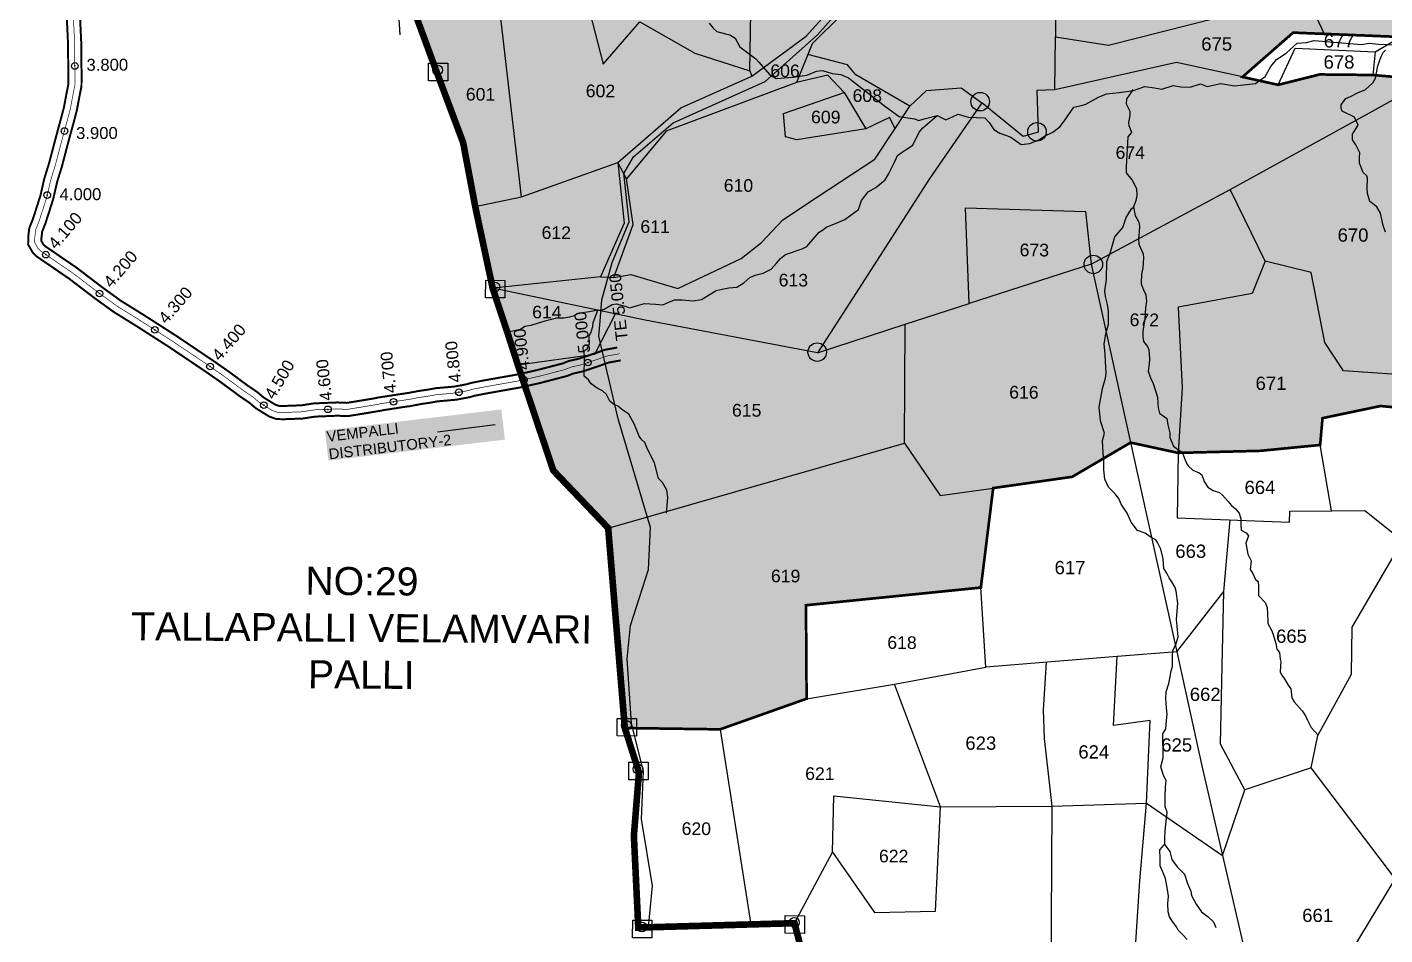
# Model space of a CAD drawing. Header units: inches. Extents: x 215816 to 245985, y 1583903 to 1595496.
# Drawn here: x 221818 to 223867, y 1585932 to 1587302 of the extents above; entities that cross this region are included whole.
import ezdxf
from ezdxf.enums import TextEntityAlignment as Align

# ---------------------------------------------------------------- set-up
doc = ezdxf.new("R2010")
doc.units = ezdxf.units.IN
doc.header["$MEASUREMENT"] = 0
doc.header["$PDMODE"] = 32
doc.header["$PDSIZE"] = 10
doc.linetypes.add('ACAD_ISO03W100', pattern=[30, 12, -18])
doc.linetypes.add('HIDDEN2', pattern=[0.1875, 0.125, -0.0625])
for name, color, linetype in [('BOUNDRY STONES', 240, 'Continuous'), ('CANAL1', 7, 'Continuous'), ('CSMark', 72, 'Continuous'), ('DIMENSION', 7, 'Continuous'), ('PAPER SIZE', 5, 'Continuous'), ('PLOTS', 7, 'Continuous'), ('PLOTS NO', 7, 'Continuous'), ('ROADS', 1, 'Continuous'), ('STREAMS', 4, 'Continuous'), ('STRUCTURE', 5, 'Continuous'), ('VILLAGE BOUNDRY', 5, 'Continuous'), ('WUA -18', 3, 'Continuous')]:
    doc.layers.add(name, color=color, linetype=linetype)
doc.styles.add('FONT1', font='Arial')
doc.styles.get("Standard").update_dxf_attribs({"font": 'arial.ttf'})
doc.dimstyles.get("Standard").update_dxf_attribs({"dimtxt": 0.18, "dimasz": 0.18, "dimexe": 0.18, "dimexo": 0.0625, "dimgap": 0.09, "dimtad": 0, "dimtih": 1, "dimtoh": 1, "dimdec": 4, "dimzin": 0, "dimdsep": 46, "dimtxsty": 'Standard', "dimcen": 0.09, "dimadec": 0, "dimazin": 0, "dimtfac": 1, "dimtdec": 4, "dimtofl": 0, "dimtmove": 0, "dimatfit": 3, "dimfxl": 1, "dimtolj": 1, "dimtzin": 0, "dimarcsym": 0})

msp = doc.modelspace()

# ---------------------------------------------------------------- hatches: boundary and pattern name
at = {"layer": 'PLOTS NO', "true_color": 0xc7c8ca}
h = msp.add_hatch(color=9, dxfattribs=at)
h.dxf.hatch_style = 1
h.paths.add_polyline_path([(222719.95387, 1586244.1981), (222694.81961, 1586545.95395), (222611.96712, 1586632.77279), (222558.43362, 1586792.019), (222542.15014, 1586842.50456), (222520.43322, 1586907.70284), (222494.07139, 1587030.9335), (222475.80795, 1587127.60515), (222435.87035, 1587234.07168), (222397.51197, 1587338.15678), (222387.60131, 1587348.78553), (222437.52928, 1587374.65033), (222507.08327, 1587421.25858), (222565.18747, 1587466.68447), (222599.44072, 1587496.64223), (222647.53841, 1587545.18913), (222690.32333, 1587585.00546), (222743.04493, 1587617.37445), (222830.37906, 1587670.99419), (222995.64815, 1587756.15998), (222993.69912, 1587769.76139), (222968.65201, 1587988.55813), (222845.08702, 1587944.29237), (222852.58833, 1588167.66885), (222928.14422, 1588109.69334), (222925.92568, 1588074.69759), (223000.39361, 1588029.71171), (223022.85198, 1588032.69809), (223044.25935, 1588028.40118), (223097.75094, 1588009.24603), (223142.71365, 1588019.64099), (223215.24723, 1588014.63583), (223243.15609, 1587968.78877), (223235.07079, 1587919.25065), (223315.28624, 1587934.96172), (223360.76286, 1587910.04326), (223360.73433, 1587869.36225), (223462.3078, 1587847.86427), (223585.42515, 1587869.00877), (223639.54552, 1587880.19071), (223701.67793, 1587889.00711), (223743.31091, 1587869.15569), (223710.1367, 1587816.54671), (223766.718, 1587814.81973), (223864.62356, 1587782.86067), (223879.51163, 1587754.16109), (223893.28042, 1587672.69398), (223893.72059, 1587670.08956), (224040.49747, 1587716.35908), (224189.30672, 1587703.77819), (224250.47795, 1587709.2723), (224236.69962, 1587682.2181), (224147.38757, 1587562.53451), (224080.3015, 1587460.30567), (224089.89158, 1587428.78858), (224030.22517, 1587401.51784), (223996.54335, 1587352.59672), (223915.21591, 1587364.4309), (223891.49843, 1587286.92241), (223778.6511, 1587291.48073), (223728.97841, 1587293.4872), (223652.60431, 1587226.60062), (223706.50495, 1587214.67419), (223768.97564, 1587230.38416), (223849.27954, 1587229.53304), (223933.81901, 1587222.1911), (223977.86299, 1587244.22203), (223987.98306, 1587108.77666), (223881.002, 1587100.78336), (223904.3225, 1587029.98), (223954.82282, 1586928.34736), (223975.04793, 1586827.12174), (224016.50284, 1586767.78131), (223980.72285, 1586771.26102), (223983.89877, 1586718.588), (223860.94325, 1586730.084), (223773.39813, 1586711.77059), (223769.79206, 1586671.31235), (223679.8518, 1586662.48523), (223555.22284, 1586659.35237), (223483.62967, 1586674.90305), (223395.51796, 1586623.26407), (223276.14551, 1586606.27046), (223257.52757, 1586456.11929), (222993.48954, 1586429.47241), (222994.42208, 1586288.43424), (222863.88153, 1586242.2169)])

# ---------------------------------------------------------------- linework, layer by layer
at = {"color": 3}
for p in [(221889.50057, 1587243.15256), (221873.74056, 1587144.99002), (221847.93032, 1587048.41477), (221845.81379, 1586958.49583), (221926.85472, 1586899.96381), (222010.31688, 1586844.97068), (222093.66915, 1586789.73189), (222664.14628, 1586795.6199), (222567.65361, 1586769.80592), (222370.66942, 1586736.45814), (222469.52993, 1586750.76788), (222174.71522, 1586731.2825), (222271.71528, 1586725.06793)]:
    msp.add_point(p, dxfattribs=at)
at = {"layer": 'BOUNDRY STONES'}
msp.add_lwpolyline([(222375.68526, 1587361.56497), (222380.45173, 1587290.24671)], dxfattribs=at)
for points in [[(222423.71824, 1587247.4269), (222452.76539, 1587247.21903), (222452.57527, 1587220.65152), (222423.52812, 1587220.85939)], [(222509.93683, 1586919.83567), (222538.98397, 1586919.6278), (222538.79385, 1586893.06029), (222509.74671, 1586893.26816)], [(222708.54672, 1586258.79789), (222737.59386, 1586258.59002), (222737.40374, 1586232.02251), (222708.3566, 1586232.23038)], [(222726.14112, 1586192.78118), (222755.18826, 1586192.57331), (222754.99814, 1586166.00581), (222725.951, 1586166.21367)], [(222731.87399, 1585954.32883), (222760.92113, 1585954.12096), (222760.73101, 1585927.55345), (222731.68386, 1585927.76132)], [(222962.18658, 1585961.1827), (222991.23372, 1585960.97483), (222991.0436, 1585934.40732), (222961.99645, 1585934.61519)]]:
    msp.add_lwpolyline(points, close=True, dxfattribs=at)
for centre in [(222437.45984, 1587237.05526), (222523.67842, 1586909.46404), (222722.28831, 1586248.42626), (222739.88271, 1586182.40955), (222745.61558, 1585943.95719), (222975.92817, 1585950.81106)]:
    msp.add_circle(centre, 7.43909, dxfattribs=at)
at = {"layer": 'BOUNDRY STONES', "color": 0}
for centre in [(223256.50271, 1587189.39232), (223342.2595, 1587143.78868), (223427.26527, 1586943.7367), (223010.42683, 1586811.39558)]:
    msp.add_circle(centre, 13.978, dxfattribs=at)
at = {"layer": 'CANAL1', "color": 1, "ltscale": 4, "const_width": 3}
for points in [[(221877.02609, 1587324.49496), (221879.24108, 1587276.56215), (221879.65576, 1587230.4353), (221879.57231, 1587214.54026), (221877.09272, 1587202.41832), (221873.04771, 1587180.64184), (221868.37435, 1587162.90164), (221861.51889, 1587137.87298), (221850.79785, 1587097.11867), (221843.33675, 1587072.95945), (221837.64937, 1587047.9158), (221830.8517, 1587026.56331), (221825.99834, 1587011.6414), (221820.65395, 1586998.22509), (221819.16599, 1586985.37334), (221819.02628, 1586973.84495), (221826.02081, 1586961.3779), (221831.97031, 1586955.68557), (221880.50318, 1586922.48588), (221919.82828, 1586892.54252), (221947.93747, 1586872.19524), (221983.36348, 1586850.22061), (222032.27931, 1586818.82719), (222087.25554, 1586781.85136), (222109.93021, 1586765.97751), (222139.26495, 1586744.34655), (222153.00247, 1586735.06986), (222162.51149, 1586726.90156), (222182.99108, 1586714.24588), (222193.95889, 1586710.30091), (222206.12225, 1586710.16187), (222233.80006, 1586711.194), (222252.31061, 1586714.09581), (222286.18626, 1586715.43813), (222301.37186, 1586714.75815), (222326.41204, 1586718.78837), (222354.68768, 1586723.5334), (222354.94652, 1586723.78669), (222375.01713, 1586726.79849), (222375.33329, 1586726.95362), (222392.52895, 1586729.51168), (222394.09976, 1586729.50038), (222396.32709, 1586730.04192), (222412.04296, 1586733.0251), (222426.44646, 1586735.15022), (222436.70741, 1586737.05609), (222465.16818, 1586739.5776), (222486.19536, 1586743.50831), (222492.60197, 1586745.46029), (222509.6983, 1586748.81363), (222562.30552, 1586758.15063), (222592.71218, 1586764.98666), (222632.20499, 1586775.24301), (222641.59741, 1586778.92113), (222656.51521, 1586782.33027), (222681.33882, 1586790.59798), (222695.27463, 1586795.58099), (222713.84169, 1586798.94643)], [(221896.99391, 1587325.65304), (221899.23692, 1587277.11385), (221899.65624, 1587230.4727), (221899.56169, 1587212.46374), (221896.72328, 1587198.58768), (221892.57629, 1587176.26216), (221887.68965, 1587157.71236), (221880.83511, 1587132.68702), (221870.03215, 1587091.62133), (221862.67125, 1587067.78655), (221856.96463, 1587042.6582), (221849.8903, 1587020.43669), (221844.81766, 1587004.8406), (221840.21605, 1586993.28891), (221839.15201, 1586984.09866), (221839.08972, 1586978.95905), (221842.00319, 1586973.7661), (221844.61369, 1586971.26843), (221892.21482, 1586938.70612), (221931.75172, 1586908.60148), (221959.08653, 1586888.81476), (221994.03652, 1586867.13539), (222043.26269, 1586835.54281), (222098.57246, 1586798.34264), (222121.60179, 1586782.22049), (222150.80105, 1586760.68945), (222165.15553, 1586750.99614), (222174.35651, 1586743.09244), (222191.72692, 1586732.35812), (222197.55711, 1586730.26109), (222205.86375, 1586730.16613), (222231.87194, 1586731.136), (222250.35939, 1586734.03419), (222286.23774, 1586735.45587), (222300.21814, 1586734.82985), (222323.16796, 1586738.52363), (222345.18632, 1586742.2186), (222345.58148, 1586742.60531), (222368.98687, 1586746.11751), (222369.31471, 1586746.27838), (222391.12105, 1586749.52232), (222391.77424, 1586749.51762), (222392.09691, 1586749.59608), (222408.71704, 1586752.7509), (222423.15954, 1586754.88178), (222433.99259, 1586756.89391), (222462.44182, 1586759.4144), (222481.42864, 1586762.96369), (222487.75003, 1586764.88971), (222506.0257, 1586768.47437), (222558.36248, 1586777.76337), (222588.00382, 1586784.42734), (222626.02301, 1586794.30099), (222635.69059, 1586798.08687), (222651.11479, 1586801.61173), (222674.81118, 1586809.50402), (222690.08937, 1586814.96701), (222708.55914, 1586818.31481)]]:
    msp.add_lwpolyline(points, dxfattribs=at)
at = {"layer": 'CANAL1', "color": 1, "linetype": 'HIDDEN2', "ltscale": 40, "const_width": 1}
msp.add_lwpolyline([(221886.96699, 1587325.26766), (221889.19599, 1587277.03166), (221889.61299, 1587230.64766), (221889.52399, 1587213.69566), (221886.86499, 1587200.69666), (221882.76899, 1587178.64566), (221877.98899, 1587160.50066), (221871.13399, 1587135.47366), (221860.37199, 1587094.56366), (221852.96099, 1587070.56666), (221847.26399, 1587045.48066), (221840.32799, 1587023.69366), (221835.36499, 1587008.43466), (221830.39199, 1586995.95066), (221829.11599, 1586984.92966), (221829.01499, 1586976.59566), (221833.96899, 1586967.76566), (221838.24899, 1586963.67066), (221886.31599, 1586930.78966), (221925.74699, 1586900.76566), (221953.46899, 1586880.69866), (221988.65699, 1586858.87166), (222037.72799, 1586827.37866), (222092.87099, 1586790.29066), (222115.72299, 1586774.29266), (222144.98999, 1586752.71166), (222159.03599, 1586743.22666), (222168.39099, 1586735.19066), (222187.31599, 1586723.49566), (222195.71499, 1586720.47466), (222205.94999, 1586720.35766), (222232.79299, 1586721.35866), (222251.29199, 1586724.25866), (222286.16899, 1586725.64066), (222300.75199, 1586724.98766), (222324.74699, 1586728.84966), (222349.89399, 1586733.06966), (222350.22099, 1586733.38966), (222371.95899, 1586736.65166), (222372.28099, 1586736.80966), (222391.78199, 1586739.71066), (222392.89399, 1586739.70266), (222394.16899, 1586740.01266), (222410.33699, 1586743.08166), (222424.75999, 1586745.20966), (222435.30699, 1586747.16866), (222463.76199, 1586749.68966), (222483.76899, 1586753.42966), (222490.13299, 1586755.36866), (222507.81899, 1586758.83766), (222560.29099, 1586768.15066), (222590.31499, 1586774.90066), (222629.07099, 1586784.96566), (222638.60099, 1586788.69766), (222653.77199, 1586792.16466), (222678.03199, 1586800.24466), (222692.63899, 1586805.46766), (222712.24404, 1586809.01696)], dxfattribs=at)
at = {"layer": 'PLOTS'}
for points in [[(223398.38256, 1587546.58521), (223369.30742, 1587462.24523), (223370.23488, 1587287.1376)], [(222564.03503, 1587045.90031), (222533.44093, 1587310.65862), (222529.61197, 1587382.47443), (222592.02027, 1587379.82672), (222659.16631, 1587355.3812), (222687.37098, 1587245.90874), (222742.39313, 1587309.98537), (222825.66448, 1587262.48227), (222908.51449, 1587235.68858), (222911.68848, 1587227.61008)], [(223093.9023, 1587367.17254), (223002.65608, 1587276.39281), (222979.24944, 1587218.27803), (222782.42339, 1587144.76866), (222722.70826, 1587072.80313), (222709.42729, 1587097.55606), (222804.52396, 1587179.90178), (222911.68848, 1587227.61008), (222993.76152, 1587288.25001), (223035.87021, 1587334.74261)], [(222908.51449, 1587235.68858), (222910.55507, 1587355.22073)], [(223369.08358, 1587206.93782), (223370.23488, 1587287.1376), (223450.41313, 1587274.57756), (223734.82555, 1587346.96814), (223756.093, 1587333.54414), (223775.68506, 1587291.60054)], [(223852.94079, 1587264.40545), (223891.49843, 1587286.92241), (223778.6511, 1587291.48073), (223728.97841, 1587293.4872), (223652.60431, 1587226.60062), (223706.50495, 1587214.67419)], [(223127.95049, 1587148.59296), (223150.35758, 1587182.42496), (223068.65829, 1587229.62007), (223056.09404, 1587244.96709), (222996.1945, 1587260.34978)], [(223424.24938, 1586944.11845), (223633.94818, 1587056.94849), (223844.08234, 1587172.3909), (223933.81901, 1587222.1911), (223849.27954, 1587229.53304), (223768.97564, 1587230.38416), (223706.50495, 1587214.67419), (223732.30532, 1587269.88502), (223852.94079, 1587264.40545), (223849.27954, 1587229.53304)], [(223652.60431, 1587226.60062), (223552.986, 1587248.64287), (223369.08358, 1587206.93782), (223341.93934, 1587205.97799), (223344.16167, 1587143.1297), (223321.23618, 1587136.88186), (223259.11475, 1587187.35928)], [(222703.35235, 1586924.01371), (222729.01856, 1586928.40535), (222800.01414, 1586907.17068), (222895.45505, 1586952.85335), (222926.19263, 1586976.58535), (222958.70146, 1587011.18495), (223011.1096, 1587045.70419), (223097.48808, 1587102.5984), (223127.95049, 1587148.59296), (223119.7191, 1587165.63615), (223083.76184, 1587148.26979), (222979.77428, 1587131.80539), (222962.52327, 1587136.2469), (222959.31813, 1587171.38993), (223051.14518, 1587203.26208), (223026.26965, 1587229.0605), (222979.24944, 1587218.27803)], [(223150.35758, 1587182.42496), (223175.42926, 1587206.3818), (223227.59397, 1587210.32652), (223259.11475, 1587187.35928), (223179.65242, 1587072.1325), (223082.62291, 1586921.84754), (223010.75462, 1586810.53376), (222750.49033, 1586859.86215), (222520.43322, 1586907.70284)], [(223051.14518, 1587203.26208), (223083.76184, 1587148.26979)], [(222494.07139, 1587030.9335), (222564.03503, 1587045.90031), (222709.42729, 1587097.55606), (222718.70268, 1587005.82585), (222683.27299, 1586925.10937), (222520.43322, 1586907.70284)], [(222683.27299, 1586925.10937), (222703.35235, 1586924.01371), (222732.35592, 1587003.91615), (222722.70826, 1587072.80313)], [(224016.50284, 1586767.78131), (223980.72285, 1586771.26102), (223805.06692, 1586782.98227), (223776.77283, 1586825.70379), (223756.11532, 1586931.67477), (223686.94133, 1586948.68607), (223633.94818, 1587056.94849)], [(223010.75462, 1586810.53376), (223143.15729, 1586853.54026), (223239.75242, 1586884.9159), (223234.07714, 1587029.28884), (223415.31082, 1587023.34661), (223424.24938, 1586944.11845), (223239.75242, 1586884.9159)], [(223686.94133, 1586948.68607), (223667.12206, 1586899.7981), (223558.24394, 1586879.74335), (223555.32296, 1586879.20532), (223561.62494, 1586757.44717), (223555.22284, 1586659.35237), (223679.8518, 1586662.48523), (223769.79206, 1586671.31235), (223773.39813, 1586711.77059), (223860.94325, 1586730.084), (223983.89877, 1586718.588), (223980.72285, 1586771.26102)], [(223424.24938, 1586944.11845), (223483.62967, 1586674.90305), (223553.30821, 1586358.998), (223624.18189, 1586450.1189)], [(222558.43362, 1586792.019), (222674.8152, 1586808.50868), (222705.69673, 1586869.17704)], [(222694.81961, 1586545.95395), (223142.45312, 1586673.87563), (223143.15729, 1586853.54026)], [(223142.45312, 1586673.87563), (223195.82488, 1586594.83618), (223276.14551, 1586606.27046), (223395.51796, 1586623.26407), (223483.62967, 1586674.90305), (223555.22284, 1586659.35237)], [(223555.22284, 1586659.35237), (223553.73164, 1586561.30943), (223723.58919, 1586554.62411), (223724.25499, 1586571.54038), (223787.10435, 1586572.00909), (223769.79206, 1586671.31235)], [(223553.30821, 1586358.998), (223463.12375, 1586351.89098), (223265.01986, 1586336.27933), (223257.52757, 1586456.11929), (223276.14551, 1586606.27046)], [(223787.10435, 1586572.00909), (223837.29603, 1586572.38341), (223879.43226, 1586538.52972), (223975.11143, 1586584.17224), (223994.21261, 1586474.12282), (224007.25127, 1586364.01796), (224012.18289, 1586322.37295), (223980.97934, 1586248.96384), (224114.92893, 1586249.6922)], [(223756.23484, 1586184.04146), (223656.07151, 1586150.82513), (223619.32583, 1586219.83789), (223621.82263, 1586338.23962), (223624.18189, 1586450.1189), (223633.92923, 1586558.15298)], [(223882.7498, 1586017.87018), (223756.23484, 1586184.04146), (223766.10991, 1586232.84369), (223817.22082, 1586325.46411), (223817.97551, 1586396.47998), (223879.42972, 1586501.54013), (223879.43226, 1586538.52972)], [(223257.52757, 1586456.11929), (222993.48954, 1586429.47241), (222994.42208, 1586288.43424), (223127.274, 1586310.39827), (223265.01986, 1586336.27933)], [(223364.32921, 1585656.51012), (223472.76919, 1585650.78285), (223474.17384, 1585677.37857), (223485.90176, 1585802.24141), (223490.61439, 1585905.25796), (223497.60812, 1586013.62522), (223507.719, 1586130.59631), (223511.69147, 1586222.54032), (223513.12515, 1586255.72326), (223457.77525, 1586248.18262), (223463.12375, 1586351.89098)], [(223553.30821, 1586358.998), (223591.1744, 1586187.32216), (223622.36927, 1586051.9436), (223657.43824, 1585899.75231), (223681.70539, 1585789.78009), (223698.94227, 1585711.66717), (223724.53826, 1585582.38847), (223664.99591, 1585550.7578), (223525.13157, 1585478.86766)], [(223356.2823, 1586343.4713), (223351.73297, 1586271.86043), (223353.07997, 1586228.435), (223364.58919, 1586126.32494), (223363.63255, 1585952.55574), (223363.02372, 1585841.96481), (223365.47531, 1585751.12546), (223188.8457, 1585757.70574), (223185.20993, 1585811.1964), (222994.21391, 1585828.67902)], [(223033.36823, 1586056.7198), (223096.94303, 1585965.95757), (223189.09515, 1585967.78009), (223196.53108, 1586125.20428), (223127.274, 1586310.39827)], [(222994.42208, 1586288.43424), (222863.88153, 1586242.2169), (222719.95387, 1586244.1981)], [(222863.88153, 1586242.2169), (222910.40517, 1585947.88032)], [(222976.16001, 1585949.72849), (223033.36823, 1586056.7198), (223035.56502, 1586142.0623), (223196.53108, 1586125.20428), (223364.58919, 1586126.32494), (223507.719, 1586130.59631), (223622.36927, 1586051.9436), (223656.07151, 1586150.82513)], [(223724.53826, 1585582.38847), (223768.67145, 1585587.69013), (223734.26822, 1585716.6849), (223698.94227, 1585711.66717), (223788.89663, 1585860.51052), (223883.44557, 1586016.95632), (223879.74915, 1585894.71337), (223876.76618, 1585691.80296), (223875.97318, 1585637.8612), (223897.06345, 1585531.20423), (223938.56394, 1585303.06292), (223826.99687, 1585293.66165), (223687.10711, 1585283.09961)]]:
    msp.add_lwpolyline(points, dxfattribs=at)
at = {"layer": 'ROADS'}
msp.add_lwpolyline([(222755.51811, 1585943.52692), (222761.78559, 1586006.11105), (222745.25567, 1586106.47977), (222748.04441, 1586179.03927), (222729.92833, 1586251.06214), (222723.36421, 1586348.63779), (222728.2644, 1586399.14787), (222755.64694, 1586483.32556), (222758.8023, 1586546.99839), (222710.04438, 1586710.65116), (222680.49845, 1586835.46066), (222682.47798, 1586858.20385), (222685.27114, 1586890.29507), (222700.81223, 1586946.52889), (222726.27532, 1587008.0897), (222718.30064, 1587081.01802), (222733.23745, 1587106.1799), (222792.74651, 1587157.18906), (222931.99359, 1587219.94848), (223010.69118, 1587290.14401), (223055.17721, 1587340.00954)], dxfattribs=at)
at = {"layer": 'STREAMS'}
for points in [[(222847.39295, 1587307.67902), (222853.1538, 1587300.0827), (222858.64464, 1587295.39408), (222871.70119, 1587291.52312), (222878.37795, 1587290.02241), (222886.77413, 1587285.02247), (222893.66058, 1587272.18763), (222917.95211, 1587253.70716), (222922.27793, 1587248.73635), (222932.08427, 1587237.62407), (222938.42864, 1587230.31414), (222948.56313, 1587224.43001), (222974.31392, 1587226.11666), (222994.68895, 1587229.16724), (223009.56274, 1587235.45358), (223018.58411, 1587236.55134), (223032.79737, 1587231.80035), (223046.16326, 1587230.54234), (223057.46495, 1587225.231), (223069.03231, 1587216.4308), (223114.14116, 1587181.52888), (223134.09855, 1587166.85699), (223157.33525, 1587163.49432), (223164.00577, 1587161.12194), (223172.1633, 1587163.3882), (223191.67849, 1587168.1884), (223204.42553, 1587161.7044), (223214.63488, 1587166.28066), (223223.0956, 1587170.28825), (223238.18525, 1587166.11213), (223263.76249, 1587164.76677), (223269.81822, 1587157.74947), (223277.30483, 1587147.52559), (223285.98557, 1587141.65182), (223296.13878, 1587138.38277), (223302.80721, 1587135.71984), (223318.28035, 1587124.78781), (223331.66504, 1587126.14496), (223345.07876, 1587131.57), (223353.84276, 1587137.31888), (223366.09769, 1587143.33339), (223376.91351, 1587151.39227), (223383.07945, 1587159.775), (223398.0592, 1587180.88021), (223409.41694, 1587183.41415), (223416.11865, 1587185.40026), (223435.09399, 1587196.01596), (223447.05197, 1587201.16085), (223466.25782, 1587203.34804), (223487.7958, 1587206.3903), (223504.99133, 1587212.07889), (223519.80474, 1587209.93881), (223530.54986, 1587208.11842), (223547.90872, 1587213.87457), (223559.52183, 1587211.46682), (223573.76836, 1587211.36487), (223588.92247, 1587216.19627), (223599.07152, 1587212.34611), (223620.0363, 1587216.5548), (223640.65631, 1587213.21084), (223672.08381, 1587216.76347), (223686.98672, 1587227.11775), (223695.23566, 1587242.16896), (223704.037, 1587253.14803), (223718.35215, 1587262.63476), (223735.03063, 1587277.33504), (223749.28755, 1587278.68591), (223760.93818, 1587281.50835), (223832.2745, 1587275.53039), (223843.63025, 1587277.77381), (223858.15502, 1587275.92637), (223883.1549, 1587275.16628)], [(223868.37016, 1586992.55427), (223864.81306, 1587002.44958), (223860.6966, 1587021.14054), (223855.32276, 1587030.64598), (223844.89896, 1587038.57621), (223841.35772, 1587050.68708), (223840.60633, 1587058.34661), (223841.52348, 1587073.84984), (223840.33874, 1587077.28255), (223834.93318, 1587082.35686), (223829.18494, 1587096.74358), (223829.44991, 1587105.60441), (223829.69901, 1587112.2497), (223823.93938, 1587124.175), (223818.75267, 1587131.66488), (223818.8132, 1587140.12431), (223823.91081, 1587148.34629), (223826.97283, 1587153.76287), (223821.61287, 1587165.78017), (223803.13467, 1587174.77513), (223801.75559, 1587179.21637), (223801.59297, 1587184.65603), (223804.85365, 1587189.66832), (223808.71318, 1587193.87063), (223815.58853, 1587197.04426), (223827.32255, 1587203.20449), (223837.83139, 1587207.15778), (223849.59848, 1587217.95056), (223853.47675, 1587224.77127), (223856.84261, 1587243.56358), (223859.5102, 1587250.19156), (223861.77759, 1587257.22522), (223865.04547, 1587263.2446), (223868.29606, 1587266.847)], [(223535.20836, 1586068.43603), (223535.15592, 1586078.24014), (223535.72444, 1586089.14275), (223537.8231, 1586108.24502), (223538.62286, 1586117.1852), (223535.73969, 1586125.53899), (223535.77652, 1586130.68569), (223535.60681, 1586141.30577), (223536.4398, 1586154.90247), (223537.4944, 1586165.18886), (223533.25462, 1586172.44945), (223529.18129, 1586185.83618), (223532.83147, 1586199.36023), (223532.35363, 1586235.39237), (223536.69951, 1586242.95918), (223537.64905, 1586255.69722), (223538.57394, 1586265.00417), (223537.7862, 1586274.88723), (223536.78089, 1586288.61966), (223537.3459, 1586299.0321), (223541.23648, 1586311.50401), (223542.76128, 1586318.96846), (223544.81527, 1586330.31428), (223547.0688, 1586336.79311), (223546.93585, 1586352.48005), (223547.60767, 1586360.68585), (223552.593, 1586371.92448), (223555.36068, 1586381.7084), (223553.76482, 1586398.09072), (223552.85316, 1586407.77843), (223554.74785, 1586432.64184), (223552.54132, 1586450.8518), (223550.73889, 1586456.01167), (223545.89649, 1586464.74714), (223541.89401, 1586470.90312), (223538.26554, 1586477.91425), (223533.89958, 1586484.68553), (223532.77428, 1586499.46197), (223529.44713, 1586514.31393), (223524.24484, 1586524.15489), (223521.94492, 1586528.33794), (223513.27078, 1586532.8117), (223505.58459, 1586538.25875), (223494.21022, 1586542.3842), (223484.69382, 1586554.66217), (223478.4151, 1586568.30976), (223469.56242, 1586582.09836), (223465.69833, 1586590.45917), (223459.62192, 1586598.10056), (223450.24799, 1586607.60371), (223444.80287, 1586619.46727), (223443.43407, 1586633.81501), (223443.28534, 1586647.2962), (223442.02072, 1586659.06976), (223441.29655, 1586677.82457), (223444.1956, 1586689.04852), (223438.07639, 1586707.84194), (223436.13926, 1586728.44363), (223441.00033, 1586756.59457), (223445.51923, 1586771.96769), (223446.67712, 1586779.55727), (223445.94602, 1586797.33176), (223445.29184, 1586808.73329), (223443.55692, 1586823.32878), (223446.1215, 1586838.99641), (223450.28122, 1586853.75266), (223450.17362, 1586872.99323), (223448.89856, 1586883.29629), (223445.92078, 1586895.57227), (223444.5091, 1586903.91552), (223447.33097, 1586921.03464), (223447.52389, 1586947.9935), (223452.52142, 1586960.9477), (223459.68592, 1586985.40577), (223471.68586, 1586999.36947), (223476.69926, 1587014.52937), (223484.88486, 1587027.46075), (223487.84511, 1587029.89051), (223492.17159, 1587040.14256), (223493.58337, 1587047.65844), (223492.91507, 1587057.78008), (223486.10009, 1587071.52361), (223477.28442, 1587081.70356), (223477.47584, 1587091.20218), (223480.04122, 1587136.40926), (223485.23446, 1587142.90058), (223481.54436, 1587152.81865), (223480.98587, 1587157.76849), (223483.04183, 1587168.43678), (223483.08571, 1587174.56928), (223477.22521, 1587185.49206), (223478.07359, 1587193.39935), (223482.27429, 1587199.5021), (223487.6769, 1587207.5746)], [(222678.54965, 1586874.8163), (222684.80337, 1586874.77155), (222688.77594, 1586876.40981), (222700.917, 1586883.40642), (222707.59357, 1586884.19199), (222721.94869, 1586880.13086), (222727.14659, 1586878.21862), (222738.8455, 1586881.67663), (222749.70747, 1586884.72396), (222766.37646, 1586883.56301), (222777.21168, 1586882.86044), (222786.20212, 1586886.54619), (222794.77715, 1586890.44323), (222806.65908, 1586890.3582), (222823.11812, 1586888.9904), (222835.63731, 1586890.56749), (222857.73921, 1586904.20262), (222866.92914, 1586906.63689), (222877.15534, 1586908.23044), (222889.0477, 1586909.6037), (222899.72368, 1586915.77742), (222908.74542, 1586923.83802), (222916.9005, 1586927.32143), (222928.80636, 1586930.56964), (222940.93848, 1586936.31627), (222949.1338, 1586945.42448), (222955.02281, 1586952.67415), (222962.3634, 1586958.87178), (222987.64617, 1586967.02436), (222994.65069, 1586970.58002), (223003.90026, 1586981.34737), (223013.56979, 1586992.52843), (223020.0587, 1586996.23208), (223024.04767, 1587000.16194), (223038.26143, 1587005.47699), (223052.27263, 1587011.62688), (223061.91076, 1587018.43305), (223072.60016, 1587026.48172), (223077.07609, 1587040.20002), (223087.17443, 1587053.04469), (223098.92527, 1587059.95897), (223113.18227, 1587071.31552), (223118.24776, 1587080.02945), (223127.76541, 1587099.12844), (223131.79015, 1587108.05814), (223137.03137, 1587112.18739), (223144.98844, 1587117.13055), (223155.04206, 1587123.72544), (223164.5612, 1587143.03273), (223170.03024, 1587149.86874), (223176.95096, 1587155.6527), (223190.79852, 1587168.05383)], [(223488.11402, 1587030.6426), (223489.54768, 1587022.55859), (223490.50192, 1587016.96224), (223493.20765, 1587012.96807), (223495.90192, 1587007.35927), (223497.22541, 1587001.26343), (223496.78949, 1586992.44751), (223495.72148, 1586982.14557), (223496.03652, 1586974.06957), (223499.82791, 1586965.4718), (223502.51951, 1586959.49039), (223503.10084, 1586953.89667), (223502.42173, 1586945.82778), (223501.99937, 1586938.54915), (223500.19009, 1586928.87359), (223499.47535, 1586915.83645), (223499.71409, 1586914.46843), (223503.00479, 1586905.3774), (223506.67818, 1586897.64999), (223507.73094, 1586888.45079), (223506.29181, 1586878.39991), (223505.04325, 1586860.94068), (223502.57611, 1586846.17715), (223502.17041, 1586841.58418), (223502.24227, 1586834.25521), (223503.0642, 1586827.54189), (223509.22414, 1586819.92086), (223511.17972, 1586815.31104), (223512.07146, 1586801.32753), (223511.51835, 1586793.50614), (223510.1973, 1586782.58495), (223513.73127, 1586772.74693), (223517.64518, 1586763.89988), (223524.0987, 1586743.51283), (223524.65426, 1586734.3172), (223525.47361, 1586727.23127), (223527.15578, 1586719.14544), (223538.40763, 1586710.99117), (223539.8324, 1586701.66509), (223542.60377, 1586689.47248), (223542.92859, 1586682.76272), (223548.44603, 1586669.71012), (223556.60323, 1586663.31693), (223561.67922, 1586660.54794), (223565.45469, 1586649.7145), (223568.26428, 1586642.86273), (223570.48001, 1586639.8658), (223577.76551, 1586633.23045), (223587.30771, 1586629.31158), (223591.3868, 1586626.1771), (223594.67129, 1586616.21668), (223600.0801, 1586607.85578), (223608.1202, 1586602.45713), (223617.91802, 1586599.53012), (223622.48801, 1586595.52265), (223631.04208, 1586585.81529), (223635.84822, 1586580.06716), (223641.90252, 1586575.05537), (223647.32466, 1586568.55754), (223649.99751, 1586559.96782), (223649.93618, 1586551.39766), (223650.61879, 1586542.57374), (223658.04725, 1586538.54577), (223661.50709, 1586534.00243), (223657.82565, 1586523.22236), (223659.48738, 1586512.27982), (223660.43895, 1586506.31083), (223663.75365, 1586500.57336), (223665.46605, 1586496.71056), (223664.37671, 1586483.42767), (223667.93735, 1586477.31582), (223671.98225, 1586468.52189), (223676.06223, 1586465.51162), (223676.50424, 1586457.80733), (223676.65587, 1586444.26715), (223686.77149, 1586433.63674), (223689.95034, 1586426.28549), (223690.79737, 1586405.70845), (223691.01753, 1586401.73211), (223696.41389, 1586391.63231), (223698.9803, 1586385.52758), (223702.73524, 1586371.83744), (223704.53816, 1586363.2539), (223708.22932, 1586358.01058), (223709.65073, 1586348.22721), (223710.61563, 1586344.12132), (223710.07052, 1586337.41778), (223709.63637, 1586328.85025), (223712.08373, 1586323.49166), (223714.91821, 1586320.11764), (223721.42519, 1586308.89203), (223725.36309, 1586303.39851), (223727.00438, 1586289.59927), (223730.6911, 1586283.73492), (223742.56501, 1586270.02068), (223747.609, 1586262.7803), (223750.79239, 1586256.05009), (223756.18075, 1586244.83248), (223767.03489, 1586233.2031)], [(222782.88131, 1586568.38695), (222784.70996, 1586591.93324), (222783.46269, 1586603.22411), (222776.90317, 1586614.553), (222770.96978, 1586620.56825), (222764.49819, 1586644.1739), (222758.2826, 1586657.15941), (222753.3761, 1586667.48101), (222750.10821, 1586674.80445), (222745.82301, 1586679.14882), (222741.54723, 1586684.82039), (222734.36648, 1586702.12651), (222725.94375, 1586717.75963), (222717.04498, 1586724.05942), (222709.59903, 1586729.93307), (222702.75483, 1586732.68435), (222697.38138, 1586737.50379), (222692.04512, 1586747.51974), (222686.26019, 1586752.96575), (222677.96894, 1586756.9746), (222669.28108, 1586763.6886), (222664.955, 1586769.53992), (222658.75551, 1586775.19677), (222659.18991, 1586802.36142), (222658.5005, 1586813.41482), (222663.10884, 1586816.5069), (222666.71073, 1586824.60628), (222665.95447, 1586835.44528), (222668.9205, 1586842.09084), (222671.68861, 1586850.19623), (222672.35719, 1586856.23325), (222679.37042, 1586874.93345), (222666.4399, 1586872.19458), (222651.8316, 1586870.0074), (222647.44512, 1586868.78874), (222643.4651, 1586866.10883), (222636.57263, 1586864.28311), (222628.01399, 1586862.67767), (222616.54896, 1586862.75972), (222609.23661, 1586860.52033), (222599.2114, 1586857.88369), (222588.97626, 1586855.04019), (222577.90277, 1586851.57771), (222568.7188, 1586849.9767), (222562.43377, 1586845.64661), (222550.74091, 1586843.0219), (222541.98278, 1586842.66786)], [(223569.1563, 1585925.26024), (223562.12797, 1585932.50833), (223555.46329, 1585939.38784), (223552.69158, 1585944.40954), (223545.6781, 1585953.73149), (223542.42076, 1585959.12264), (223540.15095, 1585966.7744), (223539.99679, 1585979.34115), (223541.05448, 1585990.67925), (223539.29506, 1586000.69557), (223536.22273, 1586017.12918), (223531.18328, 1586029.3649), (223528.30259, 1586036.21729), (223528.38203, 1586047.31844), (223527.49807, 1586060.25639), (223534.88221, 1586068.62132), (223542.86346, 1586058.07248), (223545.82862, 1586045.97362), (223554.04879, 1586034.6911), (223564.95613, 1586023.63335), (223569.49598, 1586009.81525), (223574.65917, 1585997.82264), (223575.71323, 1585991.59327), (223582.58529, 1585978.41407), (223590.4366, 1585966.7682), (223600.63771, 1585959.37538), (223608.88408, 1585951.75259), (223612.36367, 1585943.30992)]]:
    msp.add_lwpolyline(points, dxfattribs=at)
at = {"layer": 'VILLAGE BOUNDRY', "linetype": 'ACAD_ISO03W100', "const_width": 10}
msp.add_lwpolyline([(222998.84133, 1585861.1059), (222976.16001, 1585949.72849), (222740.25046, 1585943.09779), (222733.62257, 1586081.8264), (222741.28249, 1586177.13488), (222719.95387, 1586244.1981), (222694.81961, 1586545.95395), (222611.96712, 1586632.77279), (222558.43362, 1586792.019), (222542.15014, 1586842.50456), (222520.43322, 1586907.70284), (222494.07139, 1587030.9335), (222475.80795, 1587127.60515), (222435.87035, 1587234.07168), (222397.51197, 1587338.15678)], dxfattribs=at)
at = {"layer": 'WUA -18', "color": 17, "const_width": 4}
for points in [[(222719.95387, 1586244.1981), (222694.81961, 1586545.95395), (222611.96712, 1586632.77279), (222558.43362, 1586792.019), (222542.15014, 1586842.50456), (222520.43322, 1586907.70284), (222494.07139, 1587030.9335), (222475.80795, 1587127.60515), (222435.87035, 1587234.07168), (222397.51197, 1587338.15678)], [(223891.49843, 1587286.92241), (223778.6511, 1587291.48073), (223728.97841, 1587293.4872), (223652.60431, 1587226.60062), (223706.50495, 1587214.67419), (223768.97564, 1587230.38416), (223849.27954, 1587229.53304), (223933.81901, 1587222.1911)], [(223983.89877, 1586718.588), (223860.94325, 1586730.084), (223773.39813, 1586711.77059), (223769.79206, 1586671.31235), (223679.8518, 1586662.48523), (223555.22284, 1586659.35237), (223483.62967, 1586674.90305), (223395.51796, 1586623.26407), (223276.14551, 1586606.27046), (223257.52757, 1586456.11929), (222993.48954, 1586429.47241), (222994.42208, 1586288.43424), (222863.88153, 1586242.2169), (222719.95387, 1586244.1981)]]:
    msp.add_lwpolyline(points, dxfattribs=at)

# ---------------------------------------------------------------- texts
at = {"layer": 'CSMark', "color": 1, "linetype": 'Continuous', "style": 'FONT1'}
for s, rotation, p in [('3.800', 0.12596433, (221907.07938, 1587244.91885)), ('3.900', 0.12596433, (221891.38603, 1587141.97053)), ('4.000', 0.12596433, (221866.59877, 1587049.61884)), ('4.100', 49.33121318, (221854.31855, 1586971.02492)), ('4.200', 49.33121318, (221937.84745, 1586913.07259)), ('TE 5.050', 96.03247985, (222715.67302, 1586828.52095)), ('4.300', 49.33121318, (222020.70863, 1586858.46946)), ('5.000', 96.03247985, (222658.89668, 1586809.84625)), ('4.400', 49.33121318, (222101.54638, 1586802.4802)), ('4.900', 96.03247985, (222567.26397, 1586784.25832)), ('4.800', 96.03247985, (222463.95259, 1586765.46015)), ('4.700', 96.03247985, (222366.16398, 1586749.48674)), ('4.500', 59.33325834, (222182.39964, 1586743.16146)), ('4.600', 96.03247985, (222269.13699, 1586737.9335))]:
    msp.add_text(s, height=18, rotation=rotation, dxfattribs=at).set_placement(p, align=Align.MIDDLE_LEFT)
at = {"layer": 'DIMENSION', "insert": (222323.18584, 1586486.94962), "char_height": 42.2893156, "width": 885.018713, "attachment_point": 2, "rotation": 359.58998577}
msp.add_mtext('\\pxqc;NO:29\\PTALLAPALLI VELAMVARI\\PPALLI', dxfattribs=at)
at = {"layer": 'PLOTS NO'}
for s, p in [('675', (223590.23827, 1587266.28353)), ('677', (223775.19171, 1587271.04878)), ('678', (223774.9638, 1587239.20104)), ('670', (223796.12133, 1586978.0543)), ('671', (223672.30385, 1586754.37812)), ('664', (223655.59292, 1586597.33136)), ('663', (223551.10769, 1586500.98087)), ('617', (223368.84583, 1586476.31145)), ('665', (223703.22697, 1586372.78249)), ('662', (223572.94307, 1586285.05212)), ('623', (223234.10595, 1586211.43234)), ('625', (223529.88629, 1586208.6737)), ('624', (223404.76052, 1586198.19981)), ('661', (223742.72249, 1585951.51587))]:
    msp.add_text(s, height=20, dxfattribs=at).set_placement(p)
for s, p in [('606', (222939.54755, 1587226.48852)), ('602', (222660.88841, 1587196.1127)), ('601', (222479.82924, 1587190.9986)), ('608', (223063.78703, 1587189.00018)), ('609', (223001.04226, 1587156.71495)), ('674', (223460.83183, 1587103.15783)), ('610', (222869.23084, 1587053.54152)), ('611', (222743.3812, 1586991.41861)), ('612', (222594.17564, 1586982.24633)), ('673', (223315.95318, 1586956.08418)), ('613', (222952.16582, 1586910.63868)), ('614', (222579.95642, 1586862.45146)), ('672', (223482.05162, 1586850.7123)), ('616', (223300.24676, 1586741.39504)), ('615', (222881.68133, 1586714.24573)), ('619', (222940.46905, 1586464.21073)), ('618', (223116.16728, 1586363.72967)), ('621', (222992.1811, 1586165.9816)), ('620', (222805.60497, 1586082.97163)), ('622', (223103.58864, 1586041.58381))]:
    msp.add_text(s, height=19.062325, rotation=359.58998577, dxfattribs=at).set_placement(p)
at = {"layer": 'STRUCTURE', "color": 5, "insert": (222268.83526, 1586691.81665), "char_height": 16, "width": 265.100368, "attachment_point": 1, "rotation": 6.78505328, "style": 'FONT1', "bg_fill": 1, "box_fill_scale": 1.1, "bg_fill_color": 7, "bg_fill_true_color": 16777215, "bg_fill_transparency": 0}
msp.add_mtext('{\\C1;VEMPALLI DISTRIBUTORY-2}', dxfattribs=at)

# ---------------------------------------------------------------- leaders
at = {"layer": 'PAPER SIZE', "color": 1}
msp.add_leader([(222524.28846, 1586701.5388), (222437.33378, 1586690.8025)], dimstyle='Standard', override={"dimasz": 40, "dimgap": 0.09, "dimtad": 0, "dimtfill": 2, "dimtfillclr": 5}, dxfattribs=at)

doc.saveas('drawing.dxf')
